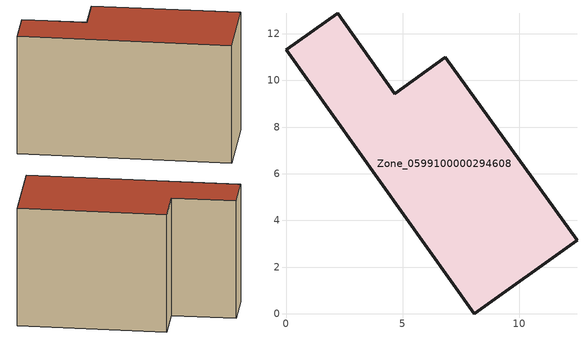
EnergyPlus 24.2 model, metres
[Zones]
Zone_0599100000294608
 floor ground (C_G): 8.07,0 0,11.3 2.21,12.87 4.66,9.43 6.83,10.98 12.47,3.14 z0
 wall outside (C_F): 4.66,9.43 2.21,12.87 0,11.3 8.07,0 12.47,3.14 6.83,10.98 4.66,9.43 z0:8.23
 roof outside (C_R): 12.47,3.14 6.83,10.98 4.66,9.43 2.21,12.87 0,11.3 8.07,0 z8.23
[BUILDING]
Pand.0599100000294608: North Axis=0; Terrain=City; Loads Convergence Tolerance Value=0.04; Temperature Convergence Tolerance Value=0.4; Solar Distribution=FullExterior; Maximum Number of Warmup Days=25; Minimum Number of Warmup Days=1
[Site:Location]
Rotterdam.The.Hague.AP_ZH_NLD Design_Conditions: Latitude=51.96; Longitude=4.45; Time Zone=1; Elevation=-4.5
[SITE:GROUNDTEMPERATURE:BUILDINGSURFACE]
18, 18, 18, 18, 18, 18, 18, 18, 18, 18, 18, 18
[MATERIAL] Thermal Absorptance=0.9; Solar Absorptance=0.7; Visible Absorptance=0.7
Name | Roughness | Thickness | Conductivity | Density | Specific Heat
G.TI.1975-1991 | MediumSmooth | 0.15 | 0.288461 | 540 | 1210
F.TI.1975-1991 | Rough | 0.3 | 0.230769 | 1920 | 840
R.TI.1975-1991 | MediumRough | 0.2 | 0.153846 | 1500 | 1000
[CONSTRUCTION]
C_G: G.TI.1975-1991
C_F: F.TI.1975-1991
C_R: R.TI.1975-1991
[ZONE]
Zone_0599100000294608: Type=1; Multiplier=1; Ceiling Height=Autocalculate; Volume=Autocalculate; Floor Area=autocalculate; Part of Total Floor Area=Yes
[ZONEINFILTRATION:DESIGNFLOWRATE]
Infil_Zone_0599100000294608: Zone or ZoneList or Space or SpaceList=Zone_0599100000294608; Schedule=AlwaysOn; Design Flow Rate Calculation Method=Flow/Area; Flow Rate per Floor Area=0.003; Constant Term Coefficient=1; Temperature Term Coefficient=0; Velocity Term Coefficient=0; Velocity Squared Term Coefficient=0
[HVACTEMPLATE:ZONE:IDEALLOADSAIRSYSTEM]
Zone_0599100000294608: Maximum Heating Supply Air Temperature=50; Minimum Cooling Supply Air Temperature=13; Maximum Heating Supply Air Humidity Ratio=0.0156; Minimum Cooling Supply Air Humidity Ratio=0.0077; Heating Limit=NoLimit; Cooling Limit=NoLimit; Dehumidification Control Type=ConstantSensibleHeatRatio; Cooling Sensible Heat Ratio=0.7; Dehumidification Setpoint=60; Humidification Control Type=None; Humidification Setpoint=30; Outdoor Air Method=None; Outdoor Air Flow Rate per Person=0.00944; Outdoor Air Flow Rate per Zone Floor Area=0; Outdoor Air Flow Rate per Zone=0; Demand Controlled Ventilation Type=None; Outdoor Air Economizer Type=NoEconomizer; Heat Recovery Type=None; Sensible Heat Recovery Effectiveness=0.7; Latent Heat Recovery Effectiveness=0.65
[ZONECONTROL:THERMOSTAT]
ThermostatControl_Zone_0599100000294608: Zone or ZoneList=Zone_0599100000294608; Control Type Schedule=DualSetpointControlType; Control 1=Thermostat_Zone_0599100000294608; Temperature Difference Between Cutout And Setpoint=0
[THERMOSTATSETPOINT:DUALSETPOINT]
Thermostat_Zone_0599100000294608: Heating Setpoint Temperature Schedule=HeatingSetpoint_Zone_0599100000294608; Cooling Setpoint Temperature Schedule=CoolingSetpoint_Zone_0599100000294608
[SCHEDULE:COMPACT]
HeatingSetpoint_Zone_0599100000294608: Through: 12/31, For: AllDays, Until: 24:00, 21
CoolingSetpoint_Zone_0599100000294608: Through: 12/31, For: AllDays, Until: 24:00, 24
DualSetpointControlType: Through: 12/31, For: AllDays, Until: 24:00, 4
AlwaysOn: Through: 12/31, For: AllDays, Until: 24:00, 1
